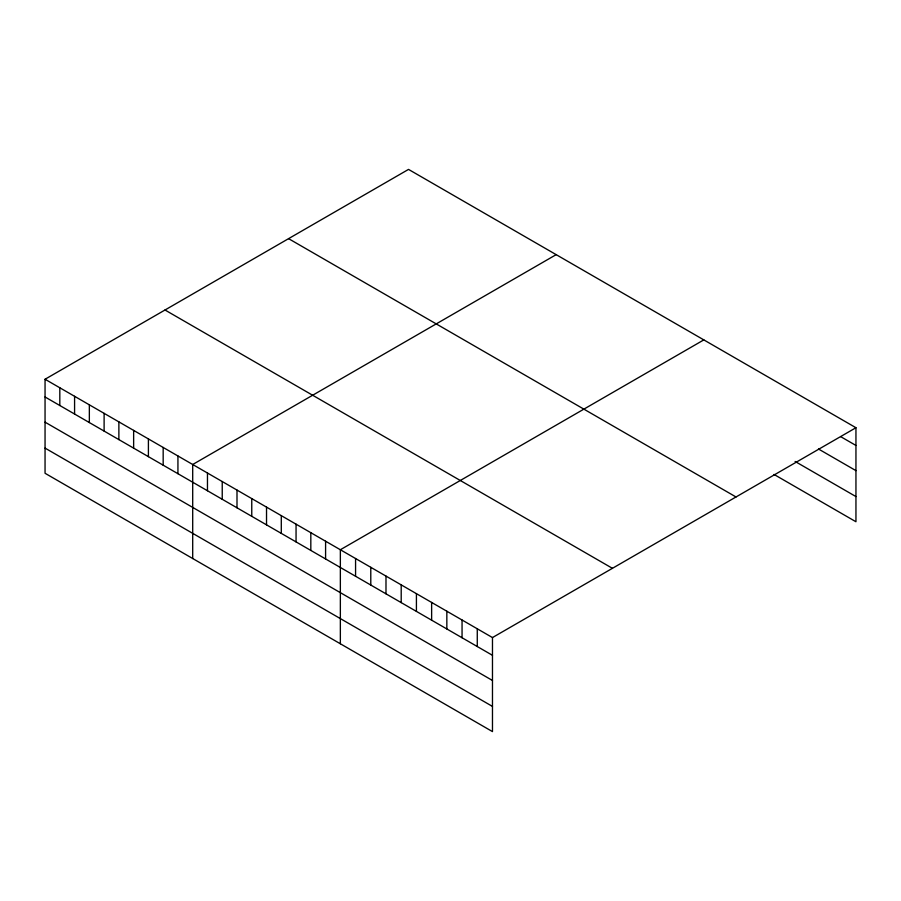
<?xml version="1.0" encoding="UTF-8"?>
<svg xmlns="http://www.w3.org/2000/svg" width="901" height="901" viewBox="0 0 901 901"><rect width="100%" height="100%" fill="white"/><g stroke="black" fill="none" stroke-linecap="round" stroke-linejoin="round"><path stroke-width="1.35" d="M45.05 379.253L492.475 637.57L492.475 731.601L45.05 473.273L45.05 379.253L408.525 169.399L855.95 427.727L855.95 521.747L774.038 474.455M556.176 254.645L192.701 464.499L192.701 558.519M703.827 339.891L340.353 549.745L340.353 643.764M492.475 637.57L855.95 427.727M840.734 436.681L855.95 445.454M818.502 449.013L855.95 470.637M795.099 461.447L855.95 496.575M288.579 238.652L736.004 496.969M164.996 310L612.421 568.317M45.05 396.981L492.475 655.309M45.05 422.164L492.475 680.48M45.05 448.101L492.475 706.418M477.271 628.785L477.271 646.524M462.055 620.001L462.055 637.739M446.84 611.227L446.84 628.954M431.635 602.442L431.635 620.17M416.42 593.658L416.42 611.396M401.204 584.873L401.204 602.611M385.988 576.088L385.988 593.827M370.784 567.303L370.784 585.042M355.568 558.519L355.568 576.257M325.588 541.219L325.588 558.958M310.822 532.694L310.822 550.432M296.057 524.168L296.057 541.906M281.292 515.642L281.292 533.381M266.527 507.117L266.527 524.855M251.762 498.591L251.762 516.329M236.997 490.065L236.997 507.804M222.232 481.539L222.232 499.278M207.467 473.025L207.467 490.752M177.936 455.974L177.936 473.712M163.171 447.448L163.171 465.186M148.406 438.922L148.406 456.661M133.641 430.396L133.641 448.135M118.876 421.871L118.876 439.609M104.111 413.345L104.111 431.083M89.345 404.819L89.345 422.558M74.58 396.294L74.58 414.032M59.815 387.768L59.815 405.506"/></g></svg>
